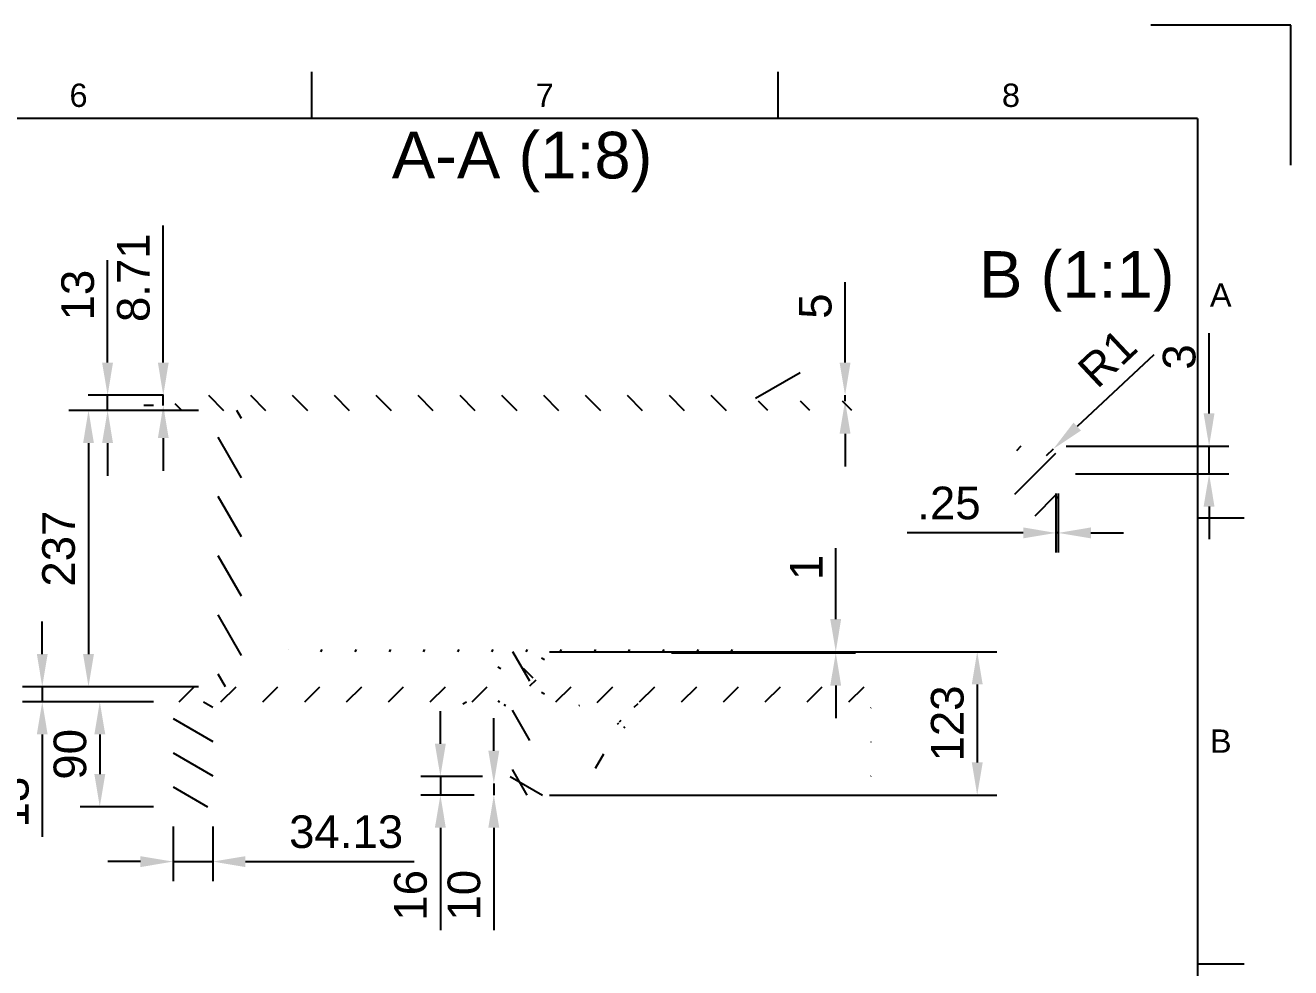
# Paper-space layout 'Sheet1' of a CAD drawing. Header units: millimetres. Extents: x 0 to 420, y 0 to 297.
# Drawn here: x 284.3 to 420, y 196 to 297 of the extents above; entities that cross this region are included whole.
import ezdxf
from ezdxf.enums import TextEntityAlignment as Align

# ---------------------------------------------------------------- set-up
doc = ezdxf.new("R2010")
doc.units = ezdxf.units.MM
doc.header["$LTSCALE"] = 0.75
for name, color, linetype, lineweight in [('Annotations', 7, 'Continuous', 25), ('Border', 7, 'Continuous', 25), ('Dimensions', 7, 'Continuous', 25), ('Hatching', 7, 'Continuous', 25)]:
    doc.layers.add(name, color=color, linetype=linetype, lineweight=lineweight)
doc.styles.add('FusionTitle', font='Arial.ttf')
doc.styles.get("Standard").update_dxf_attribs({"font": 'Arial.ttf'})
doc.dimstyles.new('ISO-25', dxfattribs={"dimtxt": 3.5, "dimasz": 3.5, "dimexe": 2.1, "dimexo": 2.1, "dimgap": 1.4, "dimtad": 1, "dimzin": 12, "dimdsep": 46, "dimtxsty": 'Standard', "dimcen": 0, "dimclrd": 256, "dimclre": 256, "dimclrt": 256, "dimazin": 3, "dimtp": 0.1, "dimtm": 0.1, "dimtfac": 0.714286, "dimtmove": 0, "dimatfit": 3, "dimfxl": 1, "dimtzin": 12, "dimarcsym": 0})

# ---------------------------------------------------------------- blocks, each defined once
blk = doc.blocks.new('ISO_A3_SHEET')
at = {"layer": 'Border'}
for p, q in [((315, 292), (315, 287)), ((365, 292), (365, 287)), ((410, 287), (20, 287)), ((410, 287), (410, 10)), ((415, 244.16666), (410, 244.16666)), ((415, 196.33333), (410, 196.33333))]:
    blk.add_line(p, q, dxfattribs=at)
at = {"layer": 'Defpoints'}
for p, q in [((420, 297), (405, 297)), ((420, 282), (420, 297))]:
    blk.add_line(p, q, dxfattribs=at)
at = {"layer": 'Border', "style": 'FusionTitle'}
for s, p in [('6', (290, 289.5)), ('7', (340, 289.5)), ('8', (390, 289.5)), ('A', (412.5, 268.08333)), ('B', (412.5, 220.25))]:
    blk.add_text(s, height=2.5, dxfattribs=at).set_placement(p, align=Align.MIDDLE)
blk = doc.blocks.new('*D27')
at = {"layer": 'Defpoints', "color": 0, "transparency": 16777216}
for p in [(304.97, 255.71), (291.07, 226.08), (304.97, 226.08)]:
    blk.add_point(p, dxfattribs=at)
at = {"layer": 'Dimensions', "lineweight": -2, "transparency": 16777216}
for p, q in [((302.87, 255.71), (288.97, 255.71)), ((291.07, 252.21), (291.07, 229.58)), ((302.87, 226.08), (288.97, 226.08))]:
    blk.add_line(p, q, dxfattribs=at)
at = {"layer": 'Dimensions', "transparency": 16777216}
for points in [[(290.49, 252.21), (291.65, 252.21), (291.07, 255.71)], [(290.49, 229.58), (291.65, 229.58), (291.07, 226.08)]]:
    blk.add_solid(points, dxfattribs=at)
at = {"layer": 'Dimensions', "transparency": 16777216, "insert": (287.88, 240.89), "char_height": 3.5, "attachment_point": 5, "rotation": 90}
blk.add_mtext('237', dxfattribs=at)
blk = doc.blocks.new('*D28')
at = {"layer": 'Defpoints', "color": 0, "transparency": 16777216}
for p in [(299.09, 257.33), (301.22, 257.33), (300.14, 256.24)]:
    blk.add_point(p, dxfattribs=at)
at = {"layer": 'Dimensions', "lineweight": -2, "transparency": 16777216}
for p, q in [((299.09, 260.83), (299.09, 275.55)), ((299.12, 257.33), (296.99, 257.33)), ((299.09, 256.24), (299.09, 257.33)), ((298.04, 256.24), (296.99, 256.24)), ((299.09, 252.74), (299.09, 249.24))]:
    blk.add_line(p, q, dxfattribs=at)
at = {"layer": 'Dimensions', "transparency": 16777216}
for points in [[(298.51, 260.83), (299.67, 260.83), (299.09, 257.33)], [(298.51, 252.74), (299.67, 252.74), (299.09, 256.24)]]:
    blk.add_solid(points, dxfattribs=at)
at = {"layer": 'Dimensions', "transparency": 16777216, "insert": (295.9, 269.94), "char_height": 3.5, "attachment_point": 5, "rotation": 90}
blk.add_mtext('8.71', dxfattribs=at)
blk = doc.blocks.new('*D29')
at = {"layer": 'Defpoints', "color": 0, "transparency": 16777216}
for p in [(293.12, 257.33), (301.22, 257.33), (300.14, 255.71)]:
    blk.add_point(p, dxfattribs=at)
at = {"layer": 'Dimensions', "lineweight": -2, "transparency": 16777216}
for p, q in [((293.12, 260.83), (293.12, 271.81)), ((299.12, 257.33), (291.02, 257.33)), ((293.12, 255.71), (293.12, 257.33)), ((298.04, 255.71), (291.02, 255.71)), ((293.12, 252.21), (293.12, 248.71))]:
    blk.add_line(p, q, dxfattribs=at)
at = {"layer": 'Dimensions', "transparency": 16777216}
for points in [[(292.53, 260.83), (293.7, 260.83), (293.12, 257.33)], [(292.53, 252.21), (293.7, 252.21), (293.12, 255.71)]]:
    blk.add_solid(points, dxfattribs=at)
at = {"layer": 'Dimensions', "transparency": 16777216, "insert": (289.93, 268.07), "char_height": 3.5, "attachment_point": 5, "rotation": 90}
blk.add_mtext('13', dxfattribs=at)
blk = doc.blocks.new('*D30')
at = {"layer": 'Defpoints', "color": 0, "transparency": 16777216}
for p in [(300.14, 224.46), (292.28, 213.21), (300.14, 213.21)]:
    blk.add_point(p, dxfattribs=at)
at = {"layer": 'Dimensions', "lineweight": -2, "transparency": 16777216}
for p, q in [((298.04, 224.46), (290.18, 224.46)), ((292.28, 220.96), (292.28, 216.71)), ((298.04, 213.21), (290.18, 213.21))]:
    blk.add_line(p, q, dxfattribs=at)
at = {"layer": 'Dimensions', "transparency": 16777216}
for points in [[(291.7, 220.96), (292.87, 220.96), (292.28, 224.46)], [(291.7, 216.71), (292.87, 216.71), (292.28, 213.21)]]:
    blk.add_solid(points, dxfattribs=at)
at = {"layer": 'Dimensions', "transparency": 16777216, "insert": (289.1, 218.83), "char_height": 3.5, "attachment_point": 5, "rotation": 90}
blk.add_mtext('90', dxfattribs=at)
blk = doc.blocks.new('*D31')
at = {"layer": 'Defpoints', "color": 0, "transparency": 16777216}
for p in [(300.14, 226.08), (286.11, 224.46), (300.14, 224.46)]:
    blk.add_point(p, dxfattribs=at)
at = {"layer": 'Dimensions', "lineweight": -2, "transparency": 16777216}
for p, q in [((286.11, 229.58), (286.11, 233.08)), ((298.04, 226.08), (284.01, 226.08)), ((286.11, 226.08), (286.11, 224.46)), ((298.04, 224.46), (284.01, 224.46)), ((286.11, 220.96), (286.11, 209.97))]:
    blk.add_line(p, q, dxfattribs=at)
at = {"layer": 'Dimensions', "transparency": 16777216}
for points in [[(285.53, 229.58), (286.69, 229.58), (286.11, 226.08)], [(285.53, 220.96), (286.69, 220.96), (286.11, 224.46)]]:
    blk.add_solid(points, dxfattribs=at)
at = {"layer": 'Dimensions', "transparency": 16777216, "insert": (282.92, 213.71), "char_height": 3.5, "attachment_point": 5, "rotation": 90}
blk.add_mtext('13', dxfattribs=at)
blk = doc.blocks.new('*D32')
at = {"layer": 'Defpoints', "color": 0, "transparency": 16777216}
for p in [(372.21, 257.33), (372.21, 257.33), (372.21, 256.71)]:
    blk.add_point(p, dxfattribs=at)
at = {"layer": 'Dimensions', "lineweight": -2, "transparency": 16777216}
for p, q in [((372.21, 260.83), (372.21, 269.45)), ((372.21, 256.71), (372.21, 257.33)), ((372.21, 253.21), (372.21, 249.71))]:
    blk.add_line(p, q, dxfattribs=at)
at = {"layer": 'Dimensions', "transparency": 16777216}
for points in [[(371.62, 260.83), (372.79, 260.83), (372.21, 257.33)], [(371.62, 253.21), (372.79, 253.21), (372.21, 256.71)]]:
    blk.add_solid(points, dxfattribs=at)
at = {"layer": 'Dimensions', "transparency": 16777216, "insert": (369.03, 266.89), "char_height": 3.5, "attachment_point": 5, "rotation": 90}
blk.add_mtext('5', dxfattribs=at)
blk = doc.blocks.new('*D33')
at = {"layer": 'Defpoints', "color": 0, "transparency": 16777216}
for p in [(300.14, 213.21), (304.4, 213.21), (304.4, 207.33)]:
    blk.add_point(p, dxfattribs=at)
at = {"layer": 'Dimensions', "lineweight": -2, "transparency": 16777216}
for p, q in [((300.14, 211.11), (300.14, 205.23)), ((304.4, 211.11), (304.4, 205.23)), ((296.64, 207.33), (293.14, 207.33)), ((300.14, 207.33), (304.4, 207.33)), ((307.9, 207.33), (326.01, 207.33))]:
    blk.add_line(p, q, dxfattribs=at)
at = {"layer": 'Dimensions', "transparency": 16777216}
for points in [[(296.64, 207.91), (296.64, 206.74), (300.14, 207.33)], [(307.9, 207.91), (307.9, 206.74), (304.4, 207.33)]]:
    blk.add_solid(points, dxfattribs=at)
at = {"layer": 'Dimensions', "transparency": 16777216, "insert": (318.7, 210.51), "char_height": 3.5, "attachment_point": 5}
blk.add_mtext('34.13', dxfattribs=at)
blk = doc.blocks.new('*D36')
at = {"layer": 'Defpoints', "color": 0, "transparency": 16777216}
for p in [(394.82, 248.89), (395.07, 248.89), (394.82, 242.57)]:
    blk.add_point(p, dxfattribs=at)
at = {"layer": 'Dimensions', "lineweight": -2, "transparency": 16777216}
for p, q in [((394.82, 246.79), (394.82, 240.47)), ((395.07, 246.79), (395.07, 240.47)), ((391.32, 242.57), (378.87, 242.57)), ((395.07, 242.57), (394.82, 242.57)), ((398.57, 242.57), (402.07, 242.57))]:
    blk.add_line(p, q, dxfattribs=at)
at = {"layer": 'Dimensions', "transparency": 16777216}
for points in [[(391.32, 243.16), (391.32, 241.99), (394.82, 242.57)], [(398.57, 243.16), (398.57, 241.99), (395.07, 242.57)]]:
    blk.add_solid(points, dxfattribs=at)
at = {"layer": 'Dimensions', "transparency": 16777216, "insert": (383.35, 245.76), "char_height": 3.5, "attachment_point": 5}
blk.add_mtext('.25', dxfattribs=at)
blk = doc.blocks.new('*D38')
at = {"layer": 'Defpoints', "color": 0, "transparency": 16777216}
for p in [(394.55, 251.58), (393.82, 250.89)]:
    blk.add_point(p, dxfattribs=at)
at = {"layer": 'Dimensions', "lineweight": -2, "transparency": 16777216}
for p, q in [((405.32, 261.68), (397.11, 253.97)), ((393.82, 250.89), (394.55, 251.58))]:
    blk.add_line(p, q, dxfattribs=at)
at = {"layer": 'Dimensions', "transparency": 16777216}
blk.add_solid([(396.71, 254.4), (397.51, 253.55), (394.55, 251.58)], dxfattribs=at)
at = {"layer": 'Dimensions', "transparency": 16777216, "insert": (400.33, 261.33), "char_height": 3.5, "attachment_point": 5, "rotation": 43.1844}
blk.add_mtext('R1', dxfattribs=at)
blk = doc.blocks.new('*D39')
at = {"layer": 'Defpoints', "color": 0, "transparency": 16777216}
for p in [(393.82, 251.89), (411.25, 251.89), (394.82, 248.89)]:
    blk.add_point(p, dxfattribs=at)
at = {"layer": 'Dimensions', "lineweight": -2, "transparency": 16777216}
for p, q in [((411.25, 255.39), (411.25, 263.98)), ((395.92, 251.89), (413.35, 251.89)), ((411.25, 248.89), (411.25, 251.89)), ((396.92, 248.89), (413.35, 248.89)), ((411.25, 245.39), (411.25, 241.89))]:
    blk.add_line(p, q, dxfattribs=at)
at = {"layer": 'Dimensions', "transparency": 16777216}
for points in [[(410.66, 255.39), (411.83, 255.39), (411.25, 251.89)], [(410.66, 245.39), (411.83, 245.39), (411.25, 248.89)]]:
    blk.add_solid(points, dxfattribs=at)
at = {"layer": 'Dimensions', "transparency": 16777216, "insert": (408.06, 261.44), "char_height": 3.5, "attachment_point": 5, "rotation": 90}
blk.add_mtext('3', dxfattribs=at)
blk = doc.blocks.new('*D50')
at = {"layer": 'Defpoints', "color": 0, "transparency": 16777216}
for p in [(338.41, 229.83), (338.41, 214.46), (386.38, 214.46)]:
    blk.add_point(p, dxfattribs=at)
at = {"layer": 'Dimensions', "lineweight": -2, "transparency": 16777216}
for p, q in [((340.51, 229.83), (388.48, 229.83)), ((386.38, 226.33), (386.38, 217.96)), ((340.51, 214.46), (388.48, 214.46))]:
    blk.add_line(p, q, dxfattribs=at)
at = {"layer": 'Dimensions', "transparency": 16777216}
for points in [[(385.8, 226.33), (386.97, 226.33), (386.38, 229.83)], [(385.8, 217.96), (386.97, 217.96), (386.38, 214.46)]]:
    blk.add_solid(points, dxfattribs=at)
at = {"layer": 'Dimensions', "transparency": 16777216, "insert": (383.19, 222.14), "char_height": 3.5, "attachment_point": 5, "rotation": 90}
blk.add_mtext('123', dxfattribs=at)
blk = doc.blocks.new('*D51')
at = {"layer": 'Defpoints', "color": 0, "transparency": 16777216}
for p in [(334.54, 215.71), (334.54, 214.46), (334.54, 214.46)]:
    blk.add_point(p, dxfattribs=at)
at = {"layer": 'Dimensions', "lineweight": -2, "transparency": 16777216}
for p, q in [((334.54, 219.21), (334.54, 222.71)), ((334.54, 215.71), (334.54, 214.46)), ((334.54, 210.96), (334.54, 199.98))]:
    blk.add_line(p, q, dxfattribs=at)
at = {"layer": 'Dimensions', "transparency": 16777216}
for points in [[(333.95, 219.21), (335.12, 219.21), (334.54, 215.71)], [(333.95, 210.96), (335.12, 210.96), (334.54, 214.46)]]:
    blk.add_solid(points, dxfattribs=at)
at = {"layer": 'Dimensions', "transparency": 16777216, "insert": (331.35, 203.72), "char_height": 3.5, "attachment_point": 5, "rotation": 90}
blk.add_mtext('10', dxfattribs=at)
blk = doc.blocks.new('*D52')
at = {"layer": 'Defpoints', "color": 0, "transparency": 16777216}
for p in [(335.41, 216.46), (328.81, 214.46), (334.54, 214.46)]:
    blk.add_point(p, dxfattribs=at)
at = {"layer": 'Dimensions', "lineweight": -2, "transparency": 16777216}
for p, q in [((328.81, 219.96), (328.81, 223.46)), ((333.31, 216.46), (326.71, 216.46)), ((328.81, 216.46), (328.81, 214.46)), ((332.44, 214.46), (326.71, 214.46)), ((328.81, 210.96), (328.81, 199.97))]:
    blk.add_line(p, q, dxfattribs=at)
at = {"layer": 'Dimensions', "transparency": 16777216}
for points in [[(328.22, 219.96), (329.39, 219.96), (328.81, 216.46)], [(328.22, 210.96), (329.39, 210.96), (328.81, 214.46)]]:
    blk.add_solid(points, dxfattribs=at)
at = {"layer": 'Dimensions', "transparency": 16777216, "insert": (325.62, 203.71), "char_height": 3.5, "attachment_point": 5, "rotation": 90}
blk.add_mtext('16', dxfattribs=at)
blk = doc.blocks.new('*D67')
at = {"layer": 'Defpoints', "color": 0, "transparency": 16777216}
for p in [(351.51, 229.83), (351.51, 229.71), (371.21, 229.83)]:
    blk.add_point(p, dxfattribs=at)
at = {"layer": 'Dimensions', "lineweight": -2, "transparency": 16777216}
for p, q in [((371.21, 233.33), (371.21, 240.92)), ((353.61, 229.83), (373.31, 229.83)), ((353.61, 229.71), (373.31, 229.71)), ((371.21, 229.71), (371.21, 229.83)), ((371.21, 226.21), (371.21, 222.71))]:
    blk.add_line(p, q, dxfattribs=at)
at = {"layer": 'Dimensions', "transparency": 16777216}
for points in [[(370.62, 233.33), (371.79, 233.33), (371.21, 229.83)], [(370.62, 226.21), (371.79, 226.21), (371.21, 229.71)]]:
    blk.add_solid(points, dxfattribs=at)
at = {"layer": 'Dimensions', "transparency": 16777216, "insert": (368.05, 238.87), "char_height": 3.5, "attachment_point": 5, "rotation": 90}
blk.add_mtext('1', dxfattribs=at)

psp = doc.layouts.new('Sheet1')

# ---------------------------------------------------------------- hatches: boundary and pattern name
at = {"layer": 'Hatching'}
h = psp.add_hatch(dxfattribs=at)
h.set_pattern_fill('ANSI31', color=256, angle=-15, style=0)
edge = h.paths.add_edge_path(flags=0)
edge.add_line((368.2194, 257.753), (368.2194, 258.9072))
edge.add_spline(control_points=[(368.2194, 258.9072), (368.2194, 258.9133), (368.2182, 258.9204), (368.2142, 258.9312), (368.2109, 258.9368), (368.2042, 258.9444), (368.1996, 258.9479), (368.1913, 258.9518), (368.1862, 258.9529), (368.1819, 258.9529)], knot_values=[-0.04945124, -0.04945124, -0.04945124, -0.04945124, -0.03490809, -0.03490809, -0.021921, -0.021921, -0.01042778, -0.01042778, 0, 0, 0, 0], degree=3, periodic=0)
edge.add_line((368.1819, 258.9529), (368.0944, 258.9529))
edge.add_line((368.0944, 258.9529), (368.0944, 259.7316))
edge.add_spline(control_points=[(368.0944, 259.7316), (368.0944, 259.7365), (368.0933, 259.7423), (368.0896, 259.7513), (368.0865, 259.7561), (368.0799, 259.7628), (368.0753, 259.766), (368.0668, 259.7696), (368.0614, 259.7707), (368.0569, 259.7707)], knot_values=[-0.04537785, -0.04537785, -0.04537785, -0.04537785, -0.0336361, -0.0336361, -0.0221535, -0.0221535, -0.01096183, -0.01096183, 0, 0, 0, 0], degree=3, periodic=0)
edge.add_line((368.0569, 259.7707), (362.6319, 259.7707))
edge.add_spline(control_points=[(362.6319, 259.7707), (362.6273, 259.7707), (362.6219, 259.7696), (362.6134, 259.766), (362.6088, 259.7628), (362.6022, 259.7561), (362.5991, 259.7513), (362.5955, 259.7423), (362.5944, 259.7365), (362.5944, 259.7316)], knot_values=[0, 0, 0, 0, 0.01096183, 0.01096183, 0.0221535, 0.0221535, 0.0336361, 0.0336361, 0.04537785, 0.04537785, 0.04537785, 0.04537785], degree=3, periodic=0)
edge.add_line((362.5944, 259.7316), (362.5944, 256.9285))
edge.add_spline(control_points=[(362.5944, 256.9285), (362.5944, 256.9237), (362.5955, 256.9179), (362.5991, 256.9089), (362.6022, 256.9041), (362.6088, 256.8973), (362.6134, 256.8942), (362.6219, 256.8906), (362.6273, 256.8895), (362.6319, 256.8895)], knot_values=[-0.04537785, -0.04537785, -0.04537785, -0.04537785, -0.0336361, -0.0336361, -0.0221535, -0.0221535, -0.01096183, -0.01096183, 0, 0, 0, 0], degree=3, periodic=0)
edge.add_line((362.6319, 256.8895), (363.5944, 256.8895))
edge.add_line((363.5944, 256.8895), (363.5944, 256.7051))
edge.add_line((363.5944, 256.7051), (367.0944, 256.7051))
edge.add_line((367.0944, 256.7051), (367.0944, 256.8895))
edge.add_line((367.0944, 256.8895), (368.0569, 256.8895))
edge.add_spline(control_points=[(368.0569, 256.8895), (368.0614, 256.8895), (368.0668, 256.8906), (368.0753, 256.8942), (368.0799, 256.8973), (368.0865, 256.9041), (368.0896, 256.9089), (368.0933, 256.9179), (368.0944, 256.9237), (368.0944, 256.9285)], knot_values=[0, 0, 0, 0, 0.01096183, 0.01096183, 0.0221535, 0.0221535, 0.0336361, 0.0336361, 0.04537785, 0.04537785, 0.04537785, 0.04537785], degree=3, periodic=0)
edge.add_line((368.0944, 256.9285), (368.0944, 257.7073))
edge.add_line((368.0944, 257.7073), (368.1819, 257.7073))
edge.add_spline(control_points=[(368.1819, 257.7073), (368.1862, 257.7073), (368.1913, 257.7084), (368.1996, 257.7122), (368.2042, 257.7157), (368.2109, 257.7234), (368.2142, 257.729), (368.2182, 257.7397), (368.2194, 257.7469), (368.2194, 257.753)], knot_values=[0, 0, 0, 0, 0.01042778, 0.01042778, 0.021921, 0.021921, 0.03490809, 0.03490809, 0.04945124, 0.04945124, 0.04945124, 0.04945124], degree=3, periodic=0)
h = psp.add_hatch(dxfattribs=at)
h.set_pattern_fill('ANSI31', color=256, angle=90, style=0)
edge = h.paths.add_edge_path(flags=0)
edge.add_line((300.135, 256.241), (300.135, 255.7051))
edge.add_line((300.135, 255.7051), (304.9741, 255.7051))
edge.add_line((304.9741, 255.7051), (307.4741, 255.7051))
edge.add_line((307.4741, 255.7051), (374.9741, 255.7051))
edge.add_line((374.9741, 255.7051), (374.9741, 255.9506))
edge.add_ellipse((374.6616, 255.9506), major_axis=(0.3125, 0), ratio=1, start_angle=0, end_angle=45)
edge.add_line((374.8826, 256.1716), (373.7241, 257.3301))
edge.add_line((373.7241, 257.3301), (372.2067, 257.3301))
edge.add_line((372.2067, 257.3301), (372.2067, 256.7051))
edge.add_line((372.2067, 256.7051), (367.0944, 256.7051))
edge.add_line((367.0944, 256.7051), (363.5944, 256.7051))
edge.add_line((363.5944, 256.7051), (358.4821, 256.7051))
edge.add_line((358.4821, 256.7051), (358.4821, 257.3301))
edge.add_line((358.4821, 257.3301), (301.2241, 257.3301))
edge.add_line((301.2241, 257.3301), (300.135, 256.241))
h = psp.add_hatch(dxfattribs=at)
h.set_pattern_fill('ANSI31', color=256, angle=75, style=0)
h.paths.add_polyline_path([(304.9741, 226.0801), (307.4741, 226.0801), (307.4741, 255.7051), (304.9741, 255.7051)], flags=0)
h = psp.add_hatch(dxfattribs=at)
h.set_pattern_fill('ANSI31', color=256, style=0)
edge = h.paths.add_edge_path(flags=0)
edge.add_ellipse((395.0747, 248.8923), major_axis=(0.25, 5.1198), ratio=1, start_angle=416.973738, end_angle=540)
edge.add_line((394.8247, 243.7725), (394.8247, 248.8923))
edge.add_line((394.8247, 248.8923), (394.8247, 250.8923))
edge.add_ellipse((393.8247, 250.8923), major_axis=(1, 0), ratio=1, start_angle=0, end_angle=90)
edge.add_line((393.8247, 251.8923), (390.9184, 251.8923))
h = psp.add_hatch(dxfattribs=at)
h.set_pattern_fill('ANSI31', color=256, angle=-15, style=0)
edge = h.paths.add_edge_path(flags=0)
edge.add_ellipse((395.0747, 248.8923), major_axis=(0, 5.1259), ratio=1, start_angle=537.20445, end_angle=540)
edge.add_line((395.0747, 243.7664), (395.0747, 248.8923))
edge.add_line((395.0747, 248.8923), (394.8247, 248.8923))
edge.add_line((394.8247, 248.8923), (394.8247, 243.7725))
h = psp.add_hatch(dxfattribs=at)
h.set_pattern_fill('ANSI31', color=256, angle=15, style=0)
h.paths.add_polyline_path([(312.4741, 230.0801), (312.4741, 229.8301), (336.5366, 229.8301), (338.4116, 229.8301), (362.4741, 229.8301), (362.4741, 230.0801)], flags=0)
h = psp.add_hatch(dxfattribs=at)
h.set_pattern_fill('ANSI31', color=256, angle=105, style=0)
h.paths.add_polyline_path([(339.9741, 224.4551), (339.9741, 226.0801), (339.9741, 229.4551), (339.6616, 229.4551), (339.6616, 229.3301), (339.6616, 228.2051), (339.6616, 226.7051), (339.6616, 225.5801), (339.6616, 225.4551), (339.5366, 225.4551), (338.5366, 225.4551), (338.4741, 225.4551), (338.4741, 224.0801), (339.3491, 224.0801), (339.3491, 224.4551), (339.4116, 224.4551)], flags=0)
h.paths.add_polyline_path([(334.9741, 229.4551), (334.9741, 226.0801), (334.9741, 224.4551), (335.5366, 224.4551), (335.5991, 224.4551), (335.5991, 224.0801), (336.4741, 224.0801), (336.4741, 225.4551), (336.4116, 225.4551), (335.4116, 225.4551), (335.2866, 225.4551), (335.2866, 225.5801), (335.2866, 226.7051), (335.2866, 228.2051), (335.2866, 229.3301), (335.2866, 229.4551)], flags=0)
h = psp.add_hatch(dxfattribs=at)
h.set_pattern_fill('ANSI31', color=256, angle=15, style=0)
edge = h.paths.add_edge_path(flags=0)
edge.add_ellipse((336.4116, 228.2051), major_axis=(0, -0.125), ratio=1, start_angle=0, end_angle=90)
edge.add_line((336.5366, 228.2051), (336.5366, 229.3301))
edge.add_ellipse((336.4116, 229.3301), major_axis=(0.125, 0), ratio=1, start_angle=360, end_angle=450)
edge.add_line((336.4116, 229.4551), (335.4116, 229.4551))
edge.add_ellipse((335.4116, 229.3301), major_axis=(0, 0.125), ratio=1, start_angle=360, end_angle=450)
edge.add_line((335.2866, 229.3301), (335.2866, 228.2051))
edge.add_ellipse((335.4116, 228.2051), major_axis=(-0.125, 0), ratio=1, start_angle=360, end_angle=450)
edge.add_line((335.4116, 228.0801), (336.2241, 228.0801))
edge.add_line((336.2241, 228.0801), (336.4116, 228.0801))
edge = h.paths.add_edge_path(flags=0)
edge.add_ellipse((338.5366, 228.2051), major_axis=(-0.125, 0), ratio=1, start_angle=0, end_angle=90)
edge.add_line((338.5366, 228.0801), (338.7241, 228.0801))
edge.add_line((338.7241, 228.0801), (339.5366, 228.0801))
edge.add_ellipse((339.5366, 228.2051), major_axis=(0, -0.125), ratio=1, start_angle=0, end_angle=90)
edge.add_line((339.6616, 228.2051), (339.6616, 229.3301))
edge.add_ellipse((339.5366, 229.3301), major_axis=(0.125, 0), ratio=1, start_angle=360, end_angle=450)
edge.add_line((339.5366, 229.4551), (338.5366, 229.4551))
edge.add_ellipse((338.5366, 229.3301), major_axis=(0, 0.125), ratio=1, start_angle=0, end_angle=90)
edge.add_line((338.4116, 229.3301), (338.4116, 228.2051))
h = psp.add_hatch(dxfattribs=at)
h.set_pattern_fill('ANSI31', color=256, angle=75, style=0)
h.paths.add_polyline_path([(336.5366, 229.8301), (336.5366, 229.3301), (336.5366, 228.2051), (336.5366, 228.0801), (336.5366, 226.8301), (336.5366, 226.7051), (336.5366, 225.5801), (336.5366, 216.4551), (336.5366, 214.4551), (338.4116, 214.4551), (338.4116, 216.4551), (338.4116, 225.5801), (338.4116, 226.7051), (338.4116, 226.8301), (338.4116, 228.0801), (338.4116, 228.2051), (338.4116, 229.3301), (338.4116, 229.8301)], flags=0)
h = psp.add_hatch(dxfattribs=at)
h.set_pattern_fill('ANSI31', color=256, angle=90, style=0)
h.paths.add_polyline_path([(338.7241, 226.8301), (338.7241, 228.0801), (338.5366, 228.0801), (338.4116, 228.0801), (336.5366, 228.0801), (336.4116, 228.0801), (336.2241, 228.0801), (336.2241, 226.8301), (336.4116, 226.8301), (336.5366, 226.8301), (338.4116, 226.8301), (338.5366, 226.8301)], flags=0)
h = psp.add_hatch(dxfattribs=at)
h.set_pattern_fill('ANSI31', color=256, style=0)
edge = h.paths.add_edge_path(flags=0)
edge.add_ellipse((336.4116, 225.5801), major_axis=(0, -0.125), ratio=1, start_angle=360, end_angle=450)
edge.add_line((336.5366, 225.5801), (336.5366, 226.7051))
edge.add_ellipse((336.4116, 226.7051), major_axis=(0.125, 0), ratio=1, start_angle=360, end_angle=450)
edge.add_line((336.4116, 226.8301), (336.2241, 226.8301))
edge.add_line((336.2241, 226.8301), (335.4116, 226.8301))
edge.add_ellipse((335.4116, 226.7051), major_axis=(0, 0.125), ratio=1, start_angle=360, end_angle=450)
edge.add_line((335.2866, 226.7051), (335.2866, 225.5801))
edge.add_ellipse((335.4116, 225.5801), major_axis=(-0.125, 0), ratio=1, start_angle=0, end_angle=90)
edge.add_line((335.4116, 225.4551), (336.4116, 225.4551))
edge = h.paths.add_edge_path(flags=0)
edge.add_ellipse((338.5366, 225.5801), major_axis=(-0.125, 0), ratio=1, start_angle=0, end_angle=90)
edge.add_line((338.5366, 225.4551), (339.5366, 225.4551))
edge.add_ellipse((339.5366, 225.5801), major_axis=(0, -0.125), ratio=1, start_angle=0, end_angle=90)
edge.add_line((339.6616, 225.5801), (339.6616, 226.7051))
edge.add_ellipse((339.5366, 226.7051), major_axis=(0.125, 0), ratio=1, start_angle=360, end_angle=450)
edge.add_line((339.5366, 226.8301), (338.7241, 226.8301))
edge.add_line((338.7241, 226.8301), (338.5366, 226.8301))
edge.add_ellipse((338.5366, 226.7051), major_axis=(0, 0.125), ratio=1, start_angle=0, end_angle=90)
edge.add_line((338.4116, 226.7051), (338.4116, 225.5801))
h = psp.add_hatch(dxfattribs=at)
h.set_pattern_fill('ANSI31', color=256, style=0)
edge = h.paths.add_edge_path(flags=0)
edge.add_ellipse((374.8491, 225.9551), major_axis=(0.125, 0), ratio=1, start_angle=360, end_angle=450)
edge.add_line((374.8491, 226.0801), (339.9741, 226.0801))
edge.add_line((339.9741, 226.0801), (339.9741, 224.4551))
edge.add_line((339.9741, 224.4551), (343.7241, 224.4551))
edge.add_line((343.7241, 224.4551), (345.62, 224.4551))
edge.add_line((345.62, 224.4551), (346.5827, 224.4551))
edge.add_line((346.5827, 224.4551), (347.9208, 224.4551))
edge.add_line((347.9208, 224.4551), (349.8462, 224.4551))
edge.add_line((349.8462, 224.4551), (351.1843, 224.4551))
edge.add_line((351.1843, 224.4551), (352.147, 224.4551))
edge.add_line((352.147, 224.4551), (374.9741, 224.4551))
edge.add_line((374.9741, 224.4551), (374.9741, 225.7051))
edge.add_line((374.9741, 225.7051), (374.9741, 225.9551))
h.paths.add_polyline_path([(300.135, 224.4551), (304.4007, 224.4551), (331.2241, 224.4551), (334.9741, 224.4551), (334.9741, 226.0801), (307.4741, 226.0801), (304.9741, 226.0801), (300.135, 226.0801)], flags=0)
h = psp.add_hatch(dxfattribs=at)
h.set_pattern_fill('ANSI31', color=256, angle=-15, style=0)
h.paths.add_polyline_path([(374.9741, 213.2051), (375.0054, 213.2051), (375.0054, 225.7051), (374.9741, 225.7051), (374.9741, 224.4551)], flags=0)
h = psp.add_hatch(dxfattribs=at)
h.set_pattern_fill('ANSI31', color=256, angle=105, style=0)
h.paths.add_polyline_path([(300.135, 224.4551), (300.135, 213.2051), (304.4007, 213.2051), (304.4007, 224.4551)], flags=0)
h = psp.add_hatch(dxfattribs=at)
h.set_pattern_fill('ANSI31', color=256, angle=-15, style=0)
h.paths.add_polyline_path([(343.7241, 224.0801), (343.7241, 224.4551), (339.9741, 224.4551), (339.4116, 224.4551), (339.4116, 224.0801)], flags=0)
h.paths.add_polyline_path([(331.2241, 224.4551), (331.2241, 224.0801), (335.5366, 224.0801), (335.5366, 224.4551), (334.9741, 224.4551)], flags=0)
h = psp.add_hatch(dxfattribs=at)
h.set_pattern_fill('ANSI31', color=256, style=0)
h.paths.add_polyline_path([(351.1843, 224.4551), (351.1843, 224.3301), (351.0211, 224.3301), (351.0211, 224.2051), (351.5322, 224.2051), (350.9318, 223.6926), (350.2293, 223.6926), (350.0094, 223.8803), (350.0094, 224.3301), (349.8462, 224.3301), (349.8462, 224.4551), (347.9208, 224.4551), (347.9208, 224.3301), (347.7576, 224.3301), (347.7576, 224.2051), (348.1381, 224.2051), (347.5377, 223.6926), (346.8352, 223.6926), (346.2348, 224.2051), (346.7459, 224.2051), (346.7459, 224.3301), (346.5827, 224.3301), (346.5827, 224.4551), (345.62, 224.4551), (345.62, 223.7176), (345.7831, 223.7176), (345.7831, 223.5926), (345.9463, 223.5926), (345.9463, 224.1125), (346.6153, 223.5414), (346.6153, 222.8688), (345.9463, 222.2977), (345.9463, 222.8176), (345.7831, 222.8176), (345.7831, 222.6926), (345.62, 222.6926), (345.62, 221.9551), (346.5827, 221.9551), (346.5827, 222.0801), (346.7459, 222.0801), (346.7459, 222.2051), (346.2348, 222.2051), (346.8352, 222.7176), (347.5377, 222.7176), (348.1381, 222.2051), (347.7576, 222.2051), (347.7576, 222.0801), (347.9208, 222.0801), (347.9208, 221.9551), (349.8462, 221.9551), (349.8462, 222.0801), (350.0094, 222.0801), (350.0094, 222.2051), (349.6289, 222.2051), (350.2293, 222.7176), (350.9318, 222.7176), (351.5322, 222.2051), (351.0211, 222.2051), (351.0211, 222.0801), (351.1843, 222.0801), (351.1843, 221.9551), (352.147, 221.9551), (352.147, 222.6926), (351.9838, 222.6926), (351.9838, 222.8176), (351.8207, 222.8176), (351.8207, 222.2977), (351.1516, 222.8688), (351.1516, 223.5414), (351.8207, 224.1125), (351.8207, 223.5926), (351.9838, 223.5926), (351.9838, 223.7176), (352.147, 223.7176), (352.147, 224.4551)], flags=0)
h.paths.add_polyline_path([(347.7576, 223.5414), (348.5351, 224.2051), (349.2319, 224.2051), (350.0094, 223.5414), (350.0094, 222.8688), (349.2319, 222.2051), (348.5351, 222.2051), (347.7576, 222.8688)], flags=0)
h = psp.add_hatch(dxfattribs=at)
h.set_pattern_fill('ANSI31', color=256, angle=90, style=0)
h.paths.add_polyline_path([(344.8041, 221.7676), (344.8041, 221.6426), (345.4731, 221.6426), (346.4146, 221.6426), (352.0736, 221.6426), (352.0736, 221.7676)], flags=0)
h = psp.add_hatch(dxfattribs=at)
h.set_pattern_fill('ANSI31', color=256, angle=15, style=0)
edge = h.paths.add_edge_path(flags=0)
edge.add_line((346.3368, 218.4551), (346.3368, 220.4551))
edge.add_line((346.3368, 220.4551), (346.4341, 220.4551))
edge.add_line((346.4341, 220.4551), (346.4341, 221.6301))
edge.add_ellipse((346.4146, 221.6301), major_axis=(0.0194, 0), ratio=0.64278761, start_angle=0, end_angle=90)
edge.add_line((346.4146, 221.6426), (345.4731, 221.6426))
edge.add_ellipse((345.4731, 221.6301), major_axis=(-0.0163, 0), ratio=0.76604444, start_angle=270, end_angle=360)
edge.add_line((345.4568, 221.6301), (345.4568, 220.4551))
edge.add_line((345.4568, 220.4551), (345.5384, 220.4551))
edge.add_line((345.5384, 220.4551), (345.5384, 218.4551))
edge.add_line((345.5384, 218.4551), (345.4568, 218.4551))
edge.add_line((345.4568, 218.4551), (345.4568, 217.2801))
edge.add_ellipse((345.4731, 217.2801), major_axis=(-0.0163, 0), ratio=0.76604444, start_angle=360, end_angle=450)
edge.add_line((345.4731, 217.2676), (346.4146, 217.2676))
edge.add_ellipse((346.4146, 217.2801), major_axis=(0.0194, 0), ratio=0.64278761, start_angle=270, end_angle=360)
edge.add_line((346.4341, 217.2801), (346.4341, 218.4551))
edge.add_line((346.4341, 218.4551), (346.3368, 218.4551))
h = psp.add_hatch(dxfattribs=at)
h.set_pattern_fill('ANSI31', color=256, angle=105, style=0)
h.paths.add_polyline_path([(334.4495, 215.7051), (334.4495, 214.4551), (334.537, 214.4551), (334.537, 215.7051)], flags=0)
h.paths.add_polyline_path([(340.413, 214.4551), (340.413, 215.7051), (339.538, 215.7051), (339.538, 216.4551), (338.4116, 216.4551), (336.5366, 216.4551), (335.413, 216.4551), (335.413, 215.7051), (334.538, 215.7051), (334.538, 214.4551)], flags=0)
h.paths.add_polyline_path([(340.5015, 214.4551), (340.5015, 215.7051), (340.414, 215.7051), (340.414, 214.4551)], flags=0)
h = psp.add_hatch(dxfattribs=at)
h.set_pattern_fill('ANSI31', color=256, angle=75, style=0)
h.paths.add_polyline_path([(343.1824, 214.7051), (343.1824, 215.4551), (343.0463, 215.4551), (343.0463, 214.7051)], flags=0)
h.paths.add_polyline_path([(334.3754, 215.4551), (334.3754, 214.7051), (334.4478, 214.7051), (334.4478, 215.4551)], flags=0)

# ---------------------------------------------------------------- block references
at = {"layer": 'Border'}
psp.add_blockref('ISO_A3_SHEET', (0, 0), dxfattribs=at)

# ---------------------------------------------------------------- texts
at = {"layer": 'Annotations', "char_height": 5, "attachment_point": 8}
for s, insert, width in [('A-A (1:8)', (337.5702, 279.0801), 34.099591), ('B (1:1)', (397.0585, 266.2796), 22.697817)]:
    psp.add_mtext(s, dxfattribs=dict(at, insert=insert, width=width))

# ---------------------------------------------------------------- dimensions: what is measured, and where the dimension line sits
at = {"layer": 'Dimensions'}
for base, p1, p2, override, picture, middle in [((299.0898, 257.3301), (300.135, 256.241), (301.2241, 257.3301), {"dimlfac": -8, "dimclrd": 256, "dimclre": 256}, '*D28', (295.9028, 269.9404)), ((293.1169, 257.3301), (300.135, 255.7051), (301.2241, 257.3301), {"dimlfac": -8, "dimclrd": 256, "dimclre": 256}, '*D29', (289.9287, 268.0722)), ((411.245, 251.8923), (394.8247, 248.8923), (393.8247, 251.8923), {"dimlfac": -1, "dimclrd": 256, "dimclre": 256}, '*D39', (408.0568, 261.4382)), ((386.3825, 214.4551), (338.4116, 229.8301), (338.4116, 214.4551), {"dimlfac": -8, "dimclrd": 256, "dimclre": 256}, '*D50', (383.1943, 222.1426)), ((328.806, 214.4551), (335.413, 216.4551), (334.539, 214.4551), {"dimlfac": -8, "dimclrd": 256, "dimclre": 256}, '*D52', (325.619, 203.7142))]:
    dim = psp.add_linear_dim(base=base, p1=p1, p2=p2, angle=90, dimstyle='ISO-25', override=override, dxfattribs=at)
    dim.commit()
    dim.dimension.update_dxf_attribs({"geometry": picture, "text_midpoint": middle})
for p1, p2, distance, override, picture, middle in [((372.2067, 256.7051), (372.2067, 257.3301), 0, {"dimlfac": -8, "dimclrd": 256, "dimclre": 256}, '*D32', (369.0268, 266.8904)), ((304.9741, 255.7051), (304.9741, 226.0801), -13.9049, {"dimlfac": -8, "dimclrd": 256, "dimclre": 256}, '*D27', (287.8811, 240.8926)), ((395.0747, 248.8923), (394.8247, 248.8923), 6.3201, {"dimlfac": -1, "dimclrd": 256, "dimclre": 256}, '*D36', (383.3461, 245.7592)), ((351.5082, 229.7051), (351.5082, 229.8301), -19.698, {"dimlfac": -8, "dimclrd": 256, "dimclre": 256}, '*D67', (368.0491, 238.8747)), ((300.135, 226.0801), (300.135, 224.4551), -14.0256, {"dimlfac": -8, "dimclrd": 256, "dimclre": 256}, '*D31', (282.9213, 213.713)), ((300.135, 224.4551), (300.135, 213.2051), -7.8514, {"dimlfac": -8, "dimclrd": 256, "dimclre": 256}, '*D30', (289.0966, 218.8301)), ((334.538, 215.7051), (334.538, 214.4551), 0, {"dimlfac": -8, "dimclrd": 256, "dimclre": 256}, '*D51', (331.351, 203.719)), ((300.135, 213.2051), (304.4007, 213.2051), -5.8788, {"dimlfac": -8, "dimclrd": 256, "dimclre": 256}, '*D33', (318.7049, 210.5145))]:
    dim = psp.add_aligned_dim(p1=p1, p2=p2, distance=distance, dimstyle='ISO-25', override=override, dxfattribs=at)
    dim.commit()
    dim.dimension.update_dxf_attribs({"geometry": picture, "text_midpoint": middle})
dim = psp.add_radius_dim(center=(393.8247, 250.8923), mpoint=(394.5538, 251.5766), dimstyle='ISO-25', override={"dimlfac": -1, "dimse1": 1}, dxfattribs=at)
dim.commit()
dim.dimension.update_dxf_attribs({"geometry": '*D38', "text_midpoint": (402.4901, 259.0252), "dimtype": 164})

doc.saveas('drawing.dxf')
